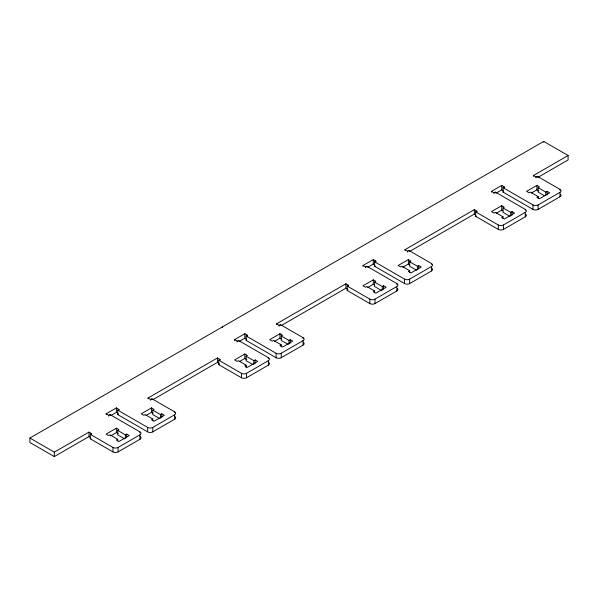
<?xml version="1.0" encoding="UTF-8"?>
<svg xmlns="http://www.w3.org/2000/svg" width="598" height="598" viewBox="0 0 598 598"><rect width="100%" height="100%" fill="white"/><g stroke="black" fill="none" stroke-linecap="round" stroke-linejoin="round"><path stroke-width="0.9" d="M90.59 437.489L88.99 436.562L54.306 456.588L29.9 442.498L29.9 438.05L543.694 141.412L568.1 155.502L568.1 159.95L537.751 177.471M106.115 414.661L106.115 413.823L116.386 407.888L118.957 409.376L118.957 410.206M234.566 340.501L234.566 339.664L244.836 333.729L247.408 335.216L247.408 336.046M363.008 266.342L363.008 265.505L373.287 259.569L375.858 261.057L375.858 261.887M491.459 192.182L491.459 191.345L501.737 185.41L504.301 186.897L504.301 187.727M106.115 413.823L108.679 415.304L109.965 414.564L139.939 431.868A3.633 2.1 0 0 1 139.939 434.836L139.939 439.283L118.105 451.894A3.633 2.1 0 0 1 112.962 451.894L90.268 438.79L90.268 434.342L91.554 433.602L91.554 434.432M174.84 416.432A3.633 2.1 0 0 1 174.616 419.258L152.782 431.868A3.633 2.1 0 0 1 147.646 431.868L117.671 414.564L117.671 410.116L118.957 409.376M234.566 339.664L237.129 341.144L238.415 340.404L268.39 357.709A3.633 2.1 0 0 1 268.39 360.676L268.39 365.124L246.548 377.734A3.633 2.1 0 0 1 241.413 377.734L218.719 364.631L218.719 360.183L220.004 359.443L220.004 360.273M303.492 342.43A3.633 2.1 0 0 1 303.066 345.106L281.232 357.709A3.633 2.1 0 0 1 276.097 357.709L246.122 340.404L246.122 335.956L247.408 335.216M363.008 265.505L365.58 266.985L366.866 266.245L396.833 283.549A3.633 2.1 0 0 1 396.833 286.517L396.833 290.964L374.998 303.575A3.633 2.1 0 0 1 369.863 303.575L347.169 290.471L347.169 286.023L348.455 285.283L348.455 286.113M432.122 268.442A3.633 2.1 0 0 1 431.517 270.946L409.682 283.549A3.633 2.1 0 0 1 404.54 283.549L374.572 266.245L374.572 261.797L375.858 261.057M491.459 191.345L494.03 192.825L495.316 192.085L525.283 209.39A3.633 2.1 0 0 1 525.283 212.357L525.283 216.805L503.449 229.415A3.633 2.1 0 0 1 498.306 229.415L475.619 216.312L475.619 211.864L476.905 211.124L476.905 211.954M560.573 194.283A3.633 2.1 0 0 1 559.967 196.787L538.125 209.39A3.633 2.1 0 0 1 532.99 209.39L503.023 192.085L503.023 187.637L504.301 186.897M110.854 415.535L116.386 412.343L118.157 413.36M239.305 341.376L244.836 338.184L246.6 339.201M367.755 267.216L373.287 264.024L374.572 264.764M496.198 193.057L501.737 189.865L503.18 190.695M117.671 414.564L118.314 414.197M246.122 340.404L246.765 340.038M374.572 266.245L375.215 265.878M503.023 192.085L503.74 191.666M29.9 438.05L54.306 452.14L88.99 432.115L91.554 433.602M148.072 398.836L148.072 397.999L217.433 357.955L220.004 359.443M276.523 324.677L276.523 323.847L345.883 283.796L348.455 285.283M404.973 250.517L404.973 249.687L474.334 209.636L476.905 211.124M533.416 176.358L533.416 175.528L568.1 155.502M148.072 397.999L150.644 399.486L151.929 398.746L174.616 411.843A3.633 2.1 0 0 1 174.616 414.81L174.616 419.258M276.523 323.847L279.094 325.327L280.372 324.587L303.066 337.683A3.633 2.1 0 0 1 303.066 340.651L303.066 345.106M404.973 249.687L407.537 251.167L408.823 250.427L431.517 263.524A3.633 2.1 0 0 1 431.517 266.491L431.517 270.946M533.416 175.528L535.987 177.008L537.273 176.268L559.967 189.364A3.633 2.1 0 0 1 559.967 192.332L559.967 196.787M152.909 399.658L217.433 362.403L219.204 363.427M281.359 325.499L345.883 288.243L347.812 289.357M409.809 251.339L474.334 214.091L475.776 214.921M90.268 438.79L90.911 438.416M218.719 364.631L219.361 364.257M347.169 290.471L347.812 290.105M475.619 216.312L476.262 215.945M124.608 438.842L117.671 434.836L117.671 430.388L118.957 429.641L116.386 428.161L106.115 434.096L108.679 435.576L109.965 434.836L117.671 439.283L117.671 441.062M159.718 418.57L152.782 414.564L152.782 410.116L154.067 409.376L151.496 407.888L141.225 413.823L143.789 415.304L145.075 414.564L152.782 419.011L152.782 420.798M253.059 364.683L246.122 360.676L246.122 356.229L247.408 355.481L244.836 354.001L234.566 359.936L237.129 361.416L238.415 360.676L246.122 365.124L246.122 367.792M288.169 344.411L281.232 340.404L281.232 335.956L282.518 335.216L279.946 333.729L269.668 339.664L272.24 341.144L273.525 340.404L281.232 344.852L281.232 346.638M381.509 290.523L374.572 286.517L374.572 282.069L375.858 281.329L373.287 279.842L363.008 285.777L365.58 287.257L366.866 286.517L374.572 290.964L374.572 292.743M416.619 270.251L409.682 266.245L409.682 261.797L410.968 261.057L408.397 259.569L398.119 265.505L400.69 266.985L401.976 266.245L409.682 270.7L409.682 272.479M509.952 216.364L503.023 212.357L503.023 207.91L504.301 207.17L501.737 205.682L491.459 211.617L494.03 213.097L495.316 212.357L503.023 216.805L503.023 218.584M544.292 195.643L538.125 192.085L538.125 187.637L539.411 186.897L536.847 185.41L526.569 191.345L529.14 192.825L530.419 192.085L538.125 196.54L538.125 198.319M110.854 435.807L116.386 432.608L118.314 433.722M145.964 415.535L151.496 412.343L152.782 413.083M239.305 361.648L244.836 358.449L246.765 359.562M274.415 341.376L279.946 338.184L281.232 338.924M367.755 287.489L373.287 284.289L374.572 285.037M402.865 267.216L408.397 264.024L409.682 264.764M496.198 213.329L501.737 210.13L503.023 210.877M531.308 193.057L536.847 189.865L538.768 190.971M117.671 439.283L116.386 440.023L118.957 441.511L129.235 435.576L126.664 434.096L125.378 434.836L117.671 430.388M152.782 419.011L151.496 419.759L154.067 421.239L164.345 415.304L161.774 413.823L160.488 414.564L152.782 410.116M246.122 365.124L244.836 365.864L247.408 367.351L257.686 361.416L255.114 359.936L253.829 360.676L246.122 356.229M281.232 344.852L279.946 345.599L282.518 347.079L292.788 341.144L290.224 339.664L288.939 340.404L281.232 335.956M374.572 290.964L373.287 291.704L375.858 293.192L386.129 287.257L383.565 285.777L382.279 286.517L374.572 282.069M409.682 270.7L408.397 271.44L410.968 272.92L421.239 266.985L418.675 265.505L417.389 266.245L409.682 261.797M503.023 216.805L501.737 217.545L504.301 219.032L514.579 213.097L512.008 211.617L510.729 212.357L503.023 207.91M538.125 196.54L536.847 197.28L539.411 198.76L549.689 192.825L547.118 191.345L545.832 192.085L538.125 187.637M90.268 434.342L112.962 447.439A3.633 2.1 0 0 0 118.105 447.439L139.939 434.836M117.671 410.116L147.646 427.421A3.633 2.1 0 0 0 152.782 427.421L174.616 414.81M218.719 360.183L241.413 373.287A3.633 2.1 0 0 0 246.548 373.287L268.39 360.676M246.122 335.956L276.097 353.261A3.633 2.1 0 0 0 281.232 353.261L303.066 340.651M347.169 286.023L369.863 299.127A3.633 2.1 0 0 0 374.998 299.127L396.833 286.517M374.572 261.797L404.54 279.102A3.633 2.1 0 0 0 409.682 279.102L431.517 266.491M475.619 211.864L498.306 224.968A3.633 2.1 0 0 0 503.449 224.968L525.283 212.357M503.023 187.637L532.99 204.942A3.633 2.1 0 0 0 538.125 204.942L559.967 192.332M559.967 189.364L559.967 190.201M547.118 191.345L547.118 194.903M545.832 192.085L545.832 195.643M543.694 141.412L543.694 142.249M538.125 204.942L538.125 209.39M537.273 176.268L537.273 177.098M536.847 185.41L536.847 189.865M535.987 177.008L535.987 177.845M532.99 204.942L532.99 209.39M525.283 209.39L525.283 210.227M512.008 211.617L512.008 215.175M510.729 212.357L510.729 215.915M503.449 224.968L503.449 229.415M501.737 185.41L501.737 189.865M501.737 205.682L501.737 210.13M498.306 224.968L498.306 229.415M495.316 192.085L495.316 192.922M494.03 192.825L494.03 193.662M474.334 209.636L474.334 214.091M431.517 263.524L431.517 264.361M418.675 265.505L418.675 269.063M417.389 266.245L417.389 269.803M409.682 279.102L409.682 283.549M408.823 250.427L408.823 251.257M408.397 259.569L408.397 264.024M407.537 251.167L407.537 252.005M404.54 279.102L404.54 283.549M396.833 283.549L396.833 284.386M383.565 285.777L383.565 289.335M382.279 286.517L382.279 290.075M374.998 299.127L374.998 303.575M373.287 259.569L373.287 264.024M373.287 279.842L373.287 284.289M369.863 299.127L369.863 303.575M366.866 266.245L366.866 267.082M365.58 266.985L365.58 267.822M345.883 283.796L345.883 288.243M303.066 337.683L303.066 338.52M290.224 339.664L290.224 343.222M288.939 340.404L288.939 343.962M281.232 353.261L281.232 357.709M280.372 324.587L280.372 325.417M279.946 333.729L279.946 338.184M279.094 325.327L279.094 326.164M276.097 353.261L276.097 357.709M268.39 357.709L268.39 358.546M255.114 359.936L255.114 363.494M253.829 360.676L253.829 364.234M246.548 373.287L246.548 377.734M244.836 333.729L244.836 338.184M244.836 354.001L244.836 358.449M241.413 373.287L241.413 377.734M238.415 340.404L238.415 341.241M237.129 341.144L237.129 341.981M222.576 326.807L222.576 327.644M217.433 357.955L217.433 362.403M174.616 411.843L174.616 412.68M161.774 413.823L161.774 417.382M160.488 414.564L160.488 418.122M152.782 427.421L152.782 431.868M151.929 398.746L151.929 399.576M151.496 407.888L151.496 412.343M150.644 399.486L150.644 400.324M147.646 427.421L147.646 431.868M139.939 431.868L139.939 432.705M126.664 434.096L126.664 437.654M125.378 434.836L125.378 438.394M118.105 447.439L118.105 451.894M116.386 407.888L116.386 412.343M116.386 428.161L116.386 432.608M112.962 447.439L112.962 451.894M109.965 414.564L109.965 415.401M108.679 415.304L108.679 416.141M88.99 432.115L88.99 436.562M54.306 452.14L54.306 456.588M525.889 214.308A3.633 2.1 0 0 1 525.283 216.805M397.446 288.468A3.633 2.1 0 0 1 396.833 290.964M268.808 362.455A3.633 2.1 0 0 1 268.39 365.124M140.156 436.458A3.633 2.1 0 0 1 139.939 439.283"/></g></svg>
